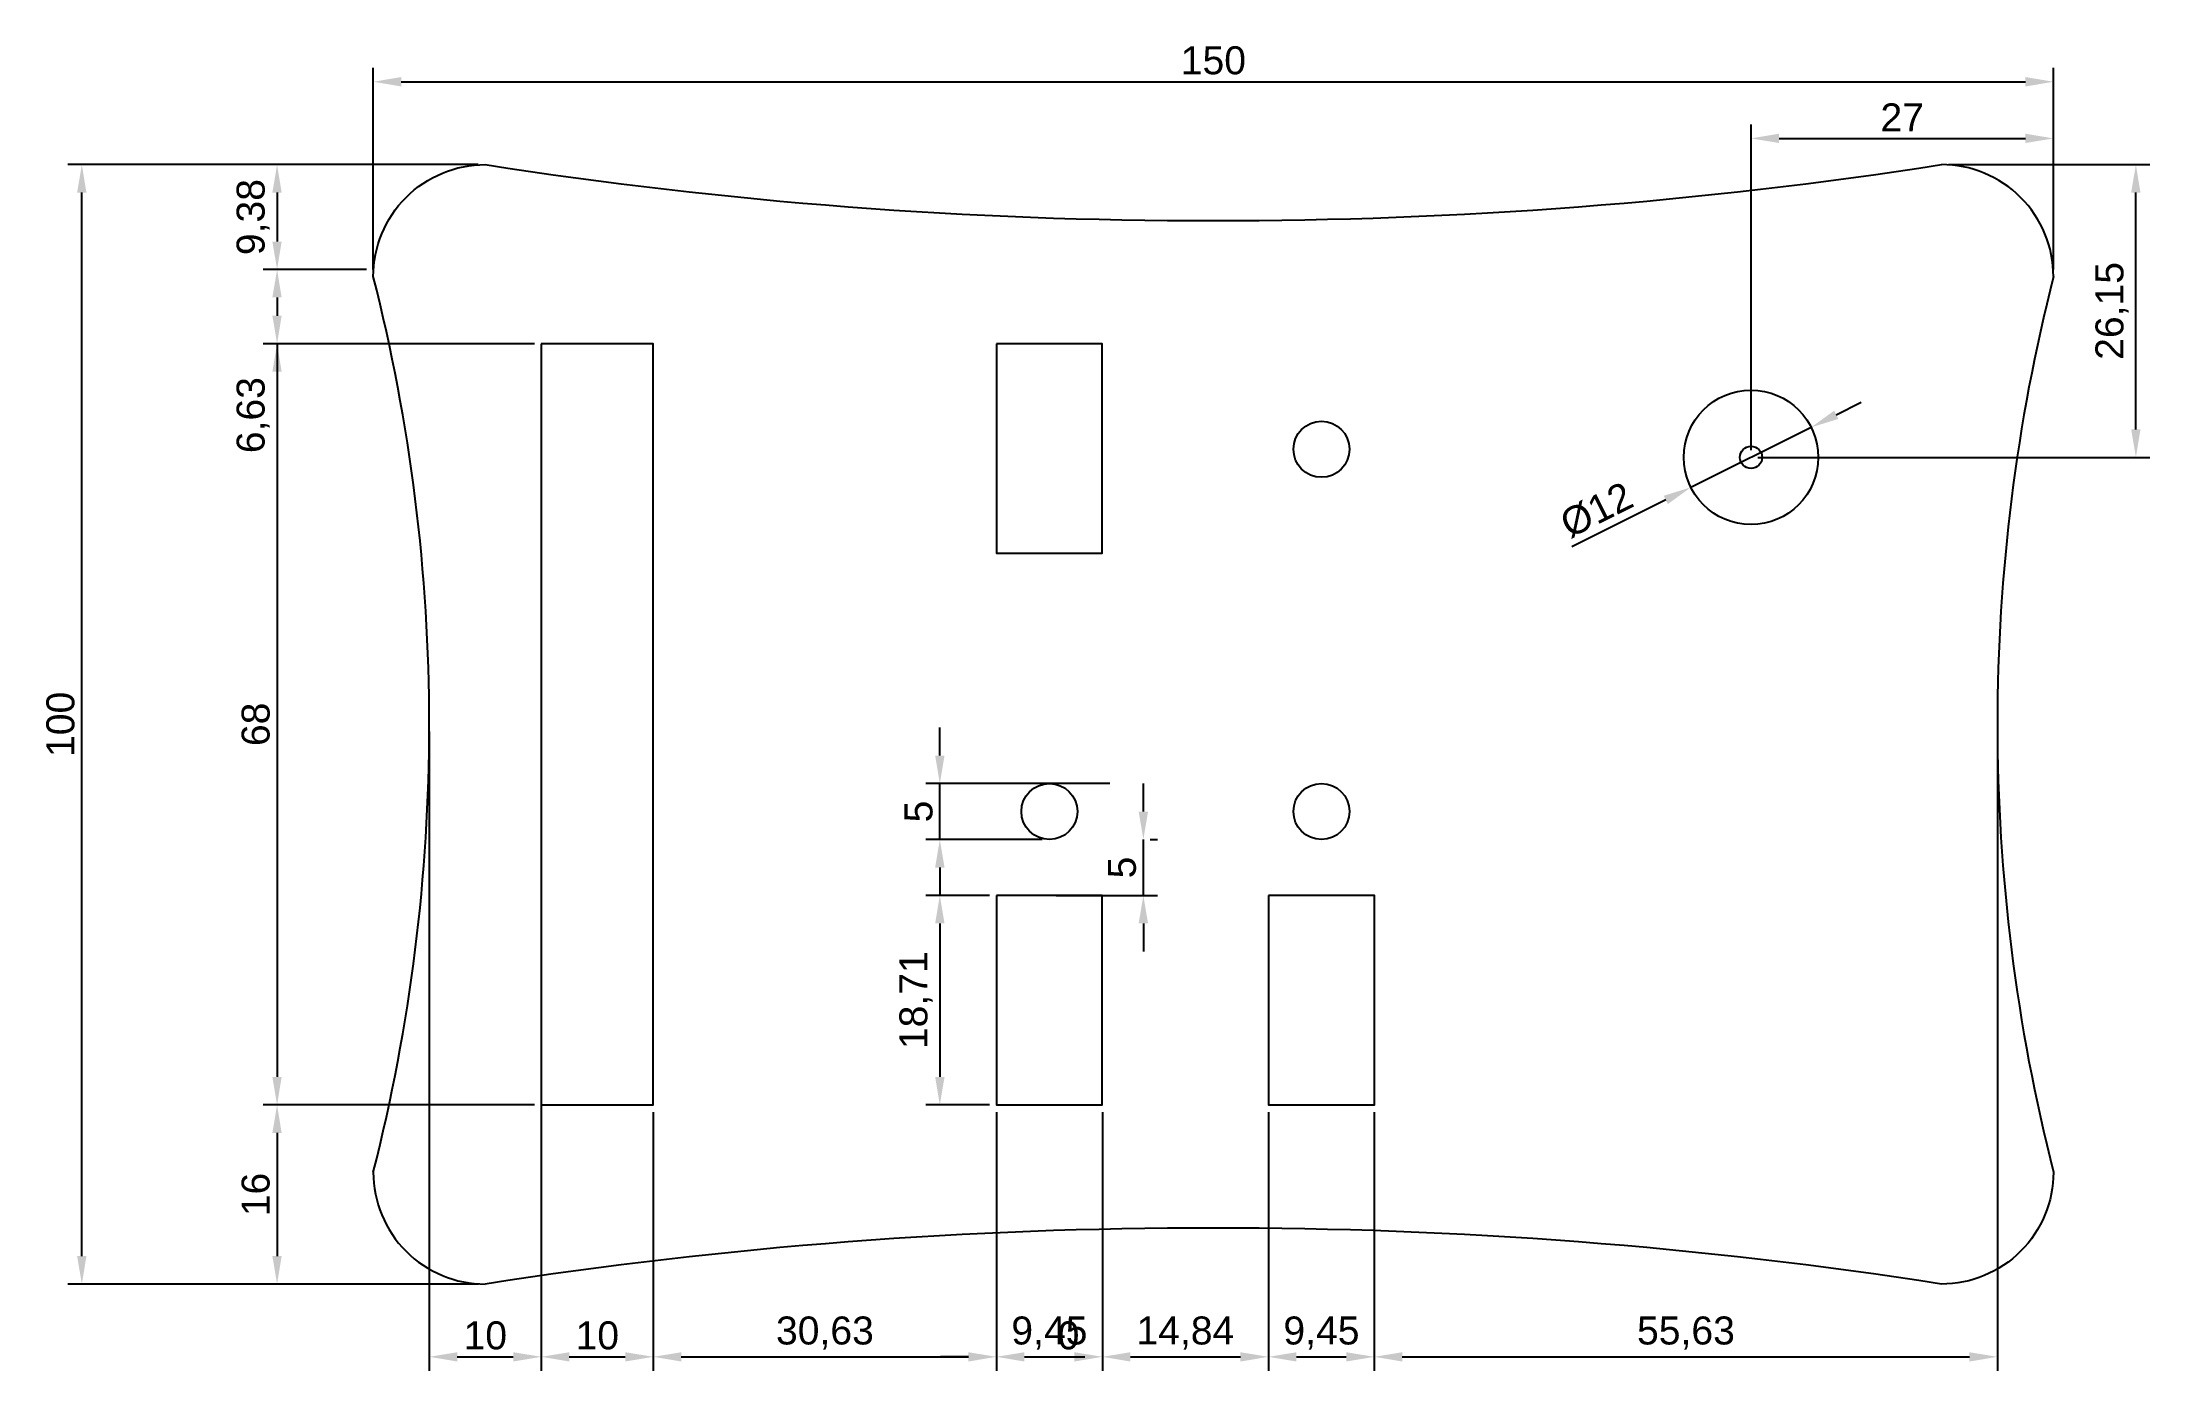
# Model space of a CAD drawing. Header units: millimetres. Extents: x -30 to 159, y -8 to 111.
import ezdxf

# ---------------------------------------------------------------- set-up
doc = ezdxf.new("R2010")
doc.units = ezdxf.units.MM
doc.styles.get("Standard").update_dxf_attribs({"font": 'arial.ttf'})
doc.dimstyles.new('ISO-25', dxfattribs={"dimtxt": 2.5, "dimasz": 2.5, "dimexe": 1.25, "dimexo": 0.625, "dimtad": 1, "dimtxsty": 'Standard', "dimcen": 2.5, "dimadec": 0, "dimazin": 0, "dimtfac": 1, "dimtmove": 0, "dimatfit": 3, "dimfxl": 1, "dimarcsym": 0})

# ---------------------------------------------------------------- blocks, each defined once
blk = doc.blocks.new('*D11')
at = {"color": 0, "lineweight": -2}
for p, q in [((0, 90.63), (0, 108.65)), ((2.5, 107.4), (147.5, 107.4)), ((150, 90.63), (150, 108.65))]:
    blk.add_line(p, q, dxfattribs=at)
at = {"color": 0}
for points in [[(2.5, 107.82), (2.5, 106.98), (0, 107.4)], [(147.5, 106.98), (147.5, 107.82), (150, 107.4)]]:
    blk.add_solid(points, dxfattribs=at)
at = {"layer": 'Defpoints', "color": 0}
for p in [(150, 107.4), (0, 90), (150, 90)]:
    blk.add_point(p, dxfattribs=at)
at = {"color": 0, "insert": (75, 109.3), "char_height": 2.5, "attachment_point": 5}
blk.add_mtext('150', dxfattribs=at)
blk = doc.blocks.new('*D12')
at = {"color": 0, "lineweight": -2}
for p, q in [((9.37, 100), (-27.27, 100)), ((-26.02, 2.5), (-26.02, 97.5)), ((9.37, 0), (-27.27, 0))]:
    blk.add_line(p, q, dxfattribs=at)
at = {"color": 0}
for points in [[(-25.61, 97.5), (-26.44, 97.5), (-26.02, 100)], [(-26.44, 2.5), (-25.61, 2.5), (-26.02, 0)]]:
    blk.add_solid(points, dxfattribs=at)
at = {"layer": 'Defpoints', "color": 0}
for p in [(-26.02, 100), (10, 100), (10, 0)]:
    blk.add_point(p, dxfattribs=at)
at = {"color": 0, "insert": (-27.92, 50), "char_height": 2.5, "attachment_point": 5, "rotation": 90}
blk.add_mtext('100', dxfattribs=at)
blk = doc.blocks.new('*D13')
at = {"color": 0, "lineweight": -2}
for p, q in [((5, 49.37), (5, -7.75)), ((15, 49.37), (15, -7.75)), ((7.5, -6.5), (12.5, -6.5))]:
    blk.add_line(p, q, dxfattribs=at)
at = {"color": 0}
for points in [[(7.5, -6.09), (7.5, -6.92), (5, -6.5)], [(12.5, -6.92), (12.5, -6.09), (15, -6.5)]]:
    blk.add_solid(points, dxfattribs=at)
at = {"layer": 'Defpoints', "color": 0}
for p in [(5, 50), (15, 50), (15, -6.5)]:
    blk.add_point(p, dxfattribs=at)
at = {"color": 0, "insert": (10, -4.6), "char_height": 2.5, "attachment_point": 5}
blk.add_mtext('10', dxfattribs=at)
blk = doc.blocks.new('*D14')
at = {"color": 0, "lineweight": -2}
for p, q in [((15, 15.37), (15, -7.75)), ((25, 15.37), (25, -7.75)), ((17.5, -6.5), (22.5, -6.5))]:
    blk.add_line(p, q, dxfattribs=at)
at = {"color": 0}
for points in [[(17.5, -6.09), (17.5, -6.92), (15, -6.5)], [(22.5, -6.92), (22.5, -6.09), (25, -6.5)]]:
    blk.add_solid(points, dxfattribs=at)
at = {"layer": 'Defpoints', "color": 0}
for p in [(15, 16), (25, 16), (25, -6.5)]:
    blk.add_point(p, dxfattribs=at)
at = {"color": 0, "insert": (20, -4.6), "char_height": 2.5, "attachment_point": 5}
blk.add_mtext('10', dxfattribs=at)
blk = doc.blocks.new('*D16')
at = {"color": 0, "lineweight": -2}
for p, q in [((25, 15.37), (25, -7.75)), ((55.63, 15.37), (55.63, -7.75)), ((27.5, -6.5), (53.13, -6.5))]:
    blk.add_line(p, q, dxfattribs=at)
at = {"color": 0}
for points in [[(27.5, -6.09), (27.5, -6.92), (25, -6.5)], [(53.13, -6.92), (53.13, -6.09), (55.63, -6.5)]]:
    blk.add_solid(points, dxfattribs=at)
at = {"layer": 'Defpoints', "color": 0}
for p in [(25, 16), (55.63, 16), (55.63, -6.5)]:
    blk.add_point(p, dxfattribs=at)
at = {"color": 0, "insert": (40.32, -4.38), "char_height": 2.5, "attachment_point": 5}
blk.add_mtext('30,63', dxfattribs=at)
blk = doc.blocks.new('*D17')
at = {"color": 0, "lineweight": -2}
for p, q in [((55.63, 15.37), (55.63, -7.75)), ((55.63, 15.37), (55.63, -7.75)), ((53.13, -6.5), (50.63, -6.5)), ((55.63, -6.5), (55.63, -6.5)), ((58.13, -6.5), (63.51, -6.5))]:
    blk.add_line(p, q, dxfattribs=at)
at = {"color": 0}
for points in [[(53.13, -6.92), (53.13, -6.09), (55.63, -6.5)], [(58.13, -6.09), (58.13, -6.92), (55.63, -6.5)]]:
    blk.add_solid(points, dxfattribs=at)
at = {"layer": 'Defpoints', "color": 0}
for p in [(55.63, 16), (55.63, 16), (55.63, -6.5)]:
    blk.add_point(p, dxfattribs=at)
at = {"color": 0, "insert": (62.07, -4.6), "char_height": 2.5, "attachment_point": 5}
blk.add_mtext('0', dxfattribs=at)
blk = doc.blocks.new('*D18')
at = {"color": 0, "lineweight": -2}
for p, q in [((55.63, 15.37), (55.63, -7.75)), ((65.09, 15.37), (65.09, -7.75)), ((58.13, -6.5), (62.59, -6.5))]:
    blk.add_line(p, q, dxfattribs=at)
at = {"color": 0}
for points in [[(58.13, -6.09), (58.13, -6.92), (55.63, -6.5)], [(62.59, -6.92), (62.59, -6.09), (65.09, -6.5)]]:
    blk.add_solid(points, dxfattribs=at)
at = {"layer": 'Defpoints', "color": 0}
for p in [(55.63, 16), (65.09, 16), (65.09, -6.5)]:
    blk.add_point(p, dxfattribs=at)
at = {"color": 0, "insert": (60.36, -4.38), "char_height": 2.5, "attachment_point": 5}
blk.add_mtext('9,45', dxfattribs=at)
blk = doc.blocks.new('*D19')
at = {"color": 0, "lineweight": -2}
for p, q in [((65.09, 15.37), (65.09, -7.75)), ((79.92, 15.37), (79.92, -7.75)), ((67.59, -6.5), (77.42, -6.5))]:
    blk.add_line(p, q, dxfattribs=at)
at = {"color": 0}
for points in [[(67.59, -6.09), (67.59, -6.92), (65.09, -6.5)], [(77.42, -6.92), (77.42, -6.09), (79.92, -6.5)]]:
    blk.add_solid(points, dxfattribs=at)
at = {"layer": 'Defpoints', "color": 0}
for p in [(65.09, 16), (79.92, 16), (79.92, -6.5)]:
    blk.add_point(p, dxfattribs=at)
at = {"color": 0, "insert": (72.5, -4.38), "char_height": 2.5, "attachment_point": 5}
blk.add_mtext('14,84', dxfattribs=at)
blk = doc.blocks.new('*D20')
at = {"color": 0, "lineweight": -2}
for p, q in [((79.92, 15.37), (79.92, -7.75)), ((89.37, 15.37), (89.37, -7.75)), ((82.42, -6.5), (86.87, -6.5))]:
    blk.add_line(p, q, dxfattribs=at)
at = {"color": 0}
for points in [[(82.42, -6.09), (82.42, -6.92), (79.92, -6.5)], [(86.87, -6.92), (86.87, -6.09), (89.37, -6.5)]]:
    blk.add_solid(points, dxfattribs=at)
at = {"layer": 'Defpoints', "color": 0}
for p in [(79.92, 16), (89.37, 16), (89.37, -6.5)]:
    blk.add_point(p, dxfattribs=at)
at = {"color": 0, "insert": (84.65, -4.38), "char_height": 2.5, "attachment_point": 5}
blk.add_mtext('9,45', dxfattribs=at)
blk = doc.blocks.new('*D21')
at = {"color": 0, "lineweight": -2}
for p, q in [((145, 49.38), (145, -7.75)), ((89.37, 15.37), (89.37, -7.75)), ((91.87, -6.5), (142.5, -6.5))]:
    blk.add_line(p, q, dxfattribs=at)
at = {"color": 0}
for points in [[(91.87, -6.09), (91.87, -6.92), (89.37, -6.5)], [(142.5, -6.92), (142.5, -6.09), (145, -6.5)]]:
    blk.add_solid(points, dxfattribs=at)
at = {"layer": 'Defpoints', "color": 0}
for p in [(145, 50), (89.37, 16), (145, -6.5)]:
    blk.add_point(p, dxfattribs=at)
at = {"color": 0, "insert": (117.19, -4.38), "char_height": 2.5, "attachment_point": 5}
blk.add_mtext('55,63', dxfattribs=at)
blk = doc.blocks.new('*D22')
at = {"color": 0, "lineweight": -2}
for p, q in [((8.75, 100), (-9.84, 100)), ((-8.59, 97.5), (-8.59, 93.13)), ((-0.62, 90.63), (-9.84, 90.63))]:
    blk.add_line(p, q, dxfattribs=at)
at = {"color": 0}
for points in [[(-8.18, 97.5), (-9.01, 97.5), (-8.59, 100)], [(-9.01, 93.13), (-8.18, 93.13), (-8.59, 90.63)]]:
    blk.add_solid(points, dxfattribs=at)
at = {"layer": 'Defpoints', "color": 0}
for p in [(9.37, 100), (-8.59, 90.63), (0, 90.63)]:
    blk.add_point(p, dxfattribs=at)
at = {"color": 0, "insert": (-10.72, 95.31), "char_height": 2.5, "attachment_point": 5, "rotation": 90}
blk.add_mtext('9,38', dxfattribs=at)
blk = doc.blocks.new('*D23')
at = {"color": 0, "lineweight": -2}
for p, q in [((-0.62, 90.63), (-9.84, 90.63)), ((-8.59, 88.13), (-8.59, 86.5)), ((14.38, 84), (-9.84, 84)), ((-8.59, 84), (-8.59, 73.74))]:
    blk.add_line(p, q, dxfattribs=at)
at = {"color": 0}
for points in [[(-8.18, 88.13), (-9.01, 88.13), (-8.59, 90.63)], [(-9.01, 86.5), (-8.18, 86.5), (-8.59, 84)]]:
    blk.add_solid(points, dxfattribs=at)
at = {"layer": 'Defpoints', "color": 0}
for p in [(0, 90.63), (-8.59, 84), (15, 84)]:
    blk.add_point(p, dxfattribs=at)
at = {"color": 0, "insert": (-10.72, 77.62), "char_height": 2.5, "attachment_point": 5, "rotation": 90}
blk.add_mtext('6,63', dxfattribs=at)
blk = doc.blocks.new('*D24')
at = {"color": 0, "lineweight": -2}
for p, q in [((14.38, 84), (-9.84, 84)), ((-8.59, 81.5), (-8.59, 18.5)), ((14.38, 16), (-9.84, 16))]:
    blk.add_line(p, q, dxfattribs=at)
at = {"color": 0}
for points in [[(-8.18, 81.5), (-9.01, 81.5), (-8.59, 84)], [(-9.01, 18.5), (-8.18, 18.5), (-8.59, 16)]]:
    blk.add_solid(points, dxfattribs=at)
at = {"layer": 'Defpoints', "color": 0}
for p in [(15, 84), (-8.59, 16), (15, 16)]:
    blk.add_point(p, dxfattribs=at)
at = {"color": 0, "insert": (-10.49, 50), "char_height": 2.5, "attachment_point": 5, "rotation": 90}
blk.add_mtext('68', dxfattribs=at)
blk = doc.blocks.new('*D25')
at = {"color": 0, "lineweight": -2}
for p, q in [((14.38, 16), (-9.84, 16)), ((-8.59, 13.5), (-8.59, 2.5)), ((9.38, 0), (-9.84, 0))]:
    blk.add_line(p, q, dxfattribs=at)
at = {"color": 0}
for points in [[(-8.18, 13.5), (-9.01, 13.5), (-8.59, 16)], [(-9.01, 2.5), (-8.18, 2.5), (-8.59, 0)]]:
    blk.add_solid(points, dxfattribs=at)
at = {"layer": 'Defpoints', "color": 0}
for p in [(15, 16), (-8.59, 0), (10, 0)]:
    blk.add_point(p, dxfattribs=at)
at = {"color": 0, "insert": (-10.49, 8), "char_height": 2.5, "attachment_point": 5, "rotation": 90}
blk.add_mtext('16', dxfattribs=at)
blk = doc.blocks.new('*D26')
at = {"color": 0, "lineweight": -2}
for p, q in [((55.01, 34.71), (49.33, 34.71)), ((50.58, 32.21), (50.58, 18.5)), ((55.01, 16), (49.33, 16))]:
    blk.add_line(p, q, dxfattribs=at)
at = {"color": 0}
for points in [[(51, 32.21), (50.16, 32.21), (50.58, 34.71)], [(50.16, 18.5), (51, 18.5), (50.58, 16)]]:
    blk.add_solid(points, dxfattribs=at)
at = {"layer": 'Defpoints', "color": 0}
for p in [(55.63, 34.71), (50.58, 16), (55.63, 16)]:
    blk.add_point(p, dxfattribs=at)
at = {"color": 0, "insert": (48.45, 25.36), "char_height": 2.5, "attachment_point": 5, "rotation": 90}
blk.add_mtext('18,71', dxfattribs=at)
blk = doc.blocks.new('*D27')
at = {"color": 0, "lineweight": -2}
for p, q in [((68.75, 42.21), (68.75, 44.71)), ((68.75, 34.71), (68.75, 39.71)), ((69.37, 39.71), (70, 39.71)), ((60.98, 34.71), (70, 34.71)), ((68.75, 32.21), (68.75, 29.71))]:
    blk.add_line(p, q, dxfattribs=at)
at = {"color": 0}
for points in [[(68.33, 42.21), (69.17, 42.21), (68.75, 39.71)], [(69.17, 32.21), (68.33, 32.21), (68.75, 34.71)]]:
    blk.add_solid(points, dxfattribs=at)
at = {"layer": 'Defpoints', "color": 0}
for p in [(68.75, 39.71), (68.75, 39.71), (60.36, 34.71)]:
    blk.add_point(p, dxfattribs=at)
at = {"color": 0, "insert": (66.85, 37.21), "char_height": 2.5, "attachment_point": 5, "rotation": 90}
blk.add_mtext('5', dxfattribs=at)
blk = doc.blocks.new('*D28')
at = {"color": 0, "lineweight": -2}
for p, q in [((50.58, 47.21), (50.58, 49.71)), ((65.75, 44.71), (49.33, 44.71)), ((50.58, 39.71), (50.58, 44.71)), ((59.73, 39.71), (49.33, 39.71)), ((50.58, 37.21), (50.58, 34.71))]:
    blk.add_line(p, q, dxfattribs=at)
at = {"color": 0}
for points in [[(50.16, 47.21), (51, 47.21), (50.58, 44.71)], [(51, 37.21), (50.16, 37.21), (50.58, 39.71)]]:
    blk.add_solid(points, dxfattribs=at)
at = {"layer": 'Defpoints', "color": 0}
for p in [(50.58, 44.71), (66.37, 44.71), (60.36, 39.71)]:
    blk.add_point(p, dxfattribs=at)
at = {"color": 0, "insert": (48.69, 42.21), "char_height": 2.5, "attachment_point": 5, "rotation": 90}
blk.add_mtext('5', dxfattribs=at)
blk = doc.blocks.new('*D29')
at = {"color": 0, "lineweight": -2}
for p, q in [((130.6, 77.65), (132.84, 78.77)), ((128.37, 76.53), (117.63, 71.17)), ((115.4, 70.05), (107.01, 65.86))]:
    blk.add_line(p, q, dxfattribs=at)
at = {"color": 0}
for points in [[(130.42, 78.02), (130.79, 77.28), (128.37, 76.53)], [(115.58, 69.68), (115.21, 70.42), (117.63, 71.17)]]:
    blk.add_solid(points, dxfattribs=at)
at = {"layer": 'Defpoints', "color": 0}
for p in [(128.37, 76.53), (117.63, 71.17)]:
    blk.add_point(p, dxfattribs=at)
at = {"color": 0, "insert": (109.22, 69.14), "char_height": 2.5, "attachment_point": 5, "rotation": 26.5491}
blk.add_mtext('%%c12', dxfattribs=at)
blk = doc.blocks.new('*D30')
at = {"color": 0, "lineweight": -2}
for p, q in [((123, 74.48), (123, 103.59)), ((150, 90.63), (150, 103.59)), ((125.5, 102.34), (147.5, 102.34))]:
    blk.add_line(p, q, dxfattribs=at)
at = {"color": 0}
for points in [[(125.5, 102.76), (125.5, 101.93), (123, 102.34)], [(147.5, 101.93), (147.5, 102.76), (150, 102.34)]]:
    blk.add_solid(points, dxfattribs=at)
at = {"layer": 'Defpoints', "color": 0}
for p in [(150, 102.34), (150, 90), (123, 73.85)]:
    blk.add_point(p, dxfattribs=at)
at = {"color": 0, "insert": (136.5, 104.22), "char_height": 2.5, "attachment_point": 5}
blk.add_mtext('27', dxfattribs=at)
blk = doc.blocks.new('*D31')
at = {"color": 0, "lineweight": -2}
for p, q in [((140.62, 100), (158.61, 100)), ((157.36, 76.35), (157.36, 97.5)), ((123.62, 73.85), (158.61, 73.85))]:
    blk.add_line(p, q, dxfattribs=at)
at = {"color": 0}
for points in [[(157.77, 97.5), (156.94, 97.5), (157.36, 100)], [(156.94, 76.35), (157.77, 76.35), (157.36, 73.85)]]:
    blk.add_solid(points, dxfattribs=at)
at = {"layer": 'Defpoints', "color": 0}
for p in [(140, 100), (157.36, 100), (123, 73.85)]:
    blk.add_point(p, dxfattribs=at)
at = {"color": 0, "insert": (155.23, 86.93), "char_height": 2.5, "attachment_point": 5, "rotation": 90}
blk.add_mtext('26,15', dxfattribs=at)

msp = doc.modelspace()

# ---------------------------------------------------------------- linework, layer by layer
for points in [[(0, 90, -0.4142136), (10, 100, -0.4142136)], [(150, 90, 0.4142136), (140, 100, 0.4142136)], [(0, 10, 0.4142136), (10, 0, 0.4142136)], [(150, 10, -0.4142136), (140, 0, -0.4142136)]]:
    msp.add_lwpolyline(points, format="xyb")
for points in [[(15, 84), (15, 16), (25, 16), (25, 84)], [(55.635, 84), (55.635, 65.287), (65.085, 65.287), (65.085, 84)], [(55.635, 34.713), (55.635, 16), (65.085, 16), (65.085, 34.713)], [(79.924, 34.713), (79.924, 16), (89.375, 16), (89.375, 34.713)]]:
    msp.add_lwpolyline(points, close=True)
for centre, radius in [((123, 73.851), 6), ((84.65, 74.572), 2.5), ((123, 73.851), 1), ((60.36, 42.213), 2.5), ((84.65, 42.213), 2.5)]:
    msp.add_circle(centre, radius)
for centre, radius, start, end in [((74.462, 513.01), 418.01, 261.12889, 270.0737), ((75.538, 513.01), 418.01, 269.9263, 278.87111), ((-157.275, 50.028), 162.275, 359.99009, 14.25995), ((307.275, 50.028), 162.275, 165.74005, 180.00991), ((-157.275, 49.972), 162.275, 345.74005, 0.00991), ((307.275, 49.972), 162.275, 179.99009, 194.25995), ((74.462, -413.01), 418.01, 89.9263, 98.87111), ((75.538, -413.01), 418.01, 81.12889, 90.0737)]:
    msp.add_arc(centre, radius, start, end)

# ---------------------------------------------------------------- dimensions: what is measured, and where the dimension line sits
for base, p1, p2, picture, middle in [((150, 107.4), (0, 90), (150, 90), '*D11', (75, 109.3)), ((150, 102.344), (123, 73.851), (150, 90), '*D30', (136.5, 104.224)), ((145, -6.5046), (89.3748, 16), (145, 50), '*D21', (117.1874, -4.3772)), ((25, -6.505), (15, 16), (25, 16), '*D14', (20, -4.604)), ((55.6346, -6.5046), (25, 16), (55.6346, 16), '*D16', (40.3173, -4.3772)), ((55.634590377, -6.504551365), (55.634590377, 16), (55.634590377, 16), '*D17', (62.074733624, -4.603971556)), ((65.085, -6.505), (55.635, 16), (65.085, 16), '*D18', (60.36, -4.377)), ((79.924, -6.505), (65.085, 16), (79.924, 16), '*D19', (72.505, -4.377)), ((89.375, -6.505), (79.924, 16), (89.375, 16), '*D20', (84.65, -4.377))]:
    dim = msp.add_linear_dim(base=base, p1=p1, p2=p2, dimstyle='ISO-25')
    dim.commit()
    dim.dimension.update_dxf_attribs({"geometry": picture, "text_midpoint": middle})
for base, p1, p2, picture, middle in [((-26.022, 100), (10, 0), (10, 100), '*D12', (-26.022, 50)), ((50.581, 44.713), (60.36, 39.713), (66.372, 44.713), '*D28', (50.581, 42.213))]:
    dim = msp.add_linear_dim(base=base, p1=p1, p2=p2, angle=90, dimstyle='ISO-25')
    dim.commit()
    dim.dimension.update_dxf_attribs({"geometry": picture, "text_midpoint": middle, "dimtype": 160})
for base, p1, p2, picture, middle in [((-8.592912874, 90.625), (9.375, 100), (0, 90.625), '*D22', (-10.720300323, 95.3125)), ((157.356, 100), (123, 73.851), (140, 100), '*D31', (155.229, 86.926)), ((-8.592912874, 84), (0, 90.625), (15, 84), '*D23', (-10.720300323, 77.619542974)), ((-8.593, 16), (15, 84), (15, 16), '*D24', (-10.493, 50)), ((68.749, 39.713), (60.36, 34.713), (68.749, 39.713), '*D27', (66.854, 37.213)), ((50.581, 16), (55.635, 34.713), (55.635, 16), '*D26', (48.454, 25.357)), ((-8.593, 0), (15, 16), (10, 0), '*D25', (-10.493, 8))]:
    dim = msp.add_linear_dim(base=base, p1=p1, p2=p2, angle=90, dimstyle='ISO-25')
    dim.commit()
    dim.dimension.update_dxf_attribs({"geometry": picture, "text_midpoint": middle})
dim = msp.add_diameter_dim_2p(p1=(128.367, 76.533), p2=(117.633, 71.17), dimstyle='ISO-25')
dim.commit()
dim.dimension.update_dxf_attribs({"geometry": '*D29', "text_midpoint": (110.087, 67.399), "dimtype": 163})
dim = msp.add_aligned_dim(p1=(5, 50), p2=(15, 50), distance=-56.505, dimstyle='ISO-25')
dim.commit()
dim.dimension.update_dxf_attribs({"geometry": '*D13', "text_midpoint": (10, -4.604)})

doc.saveas('drawing.dxf')
